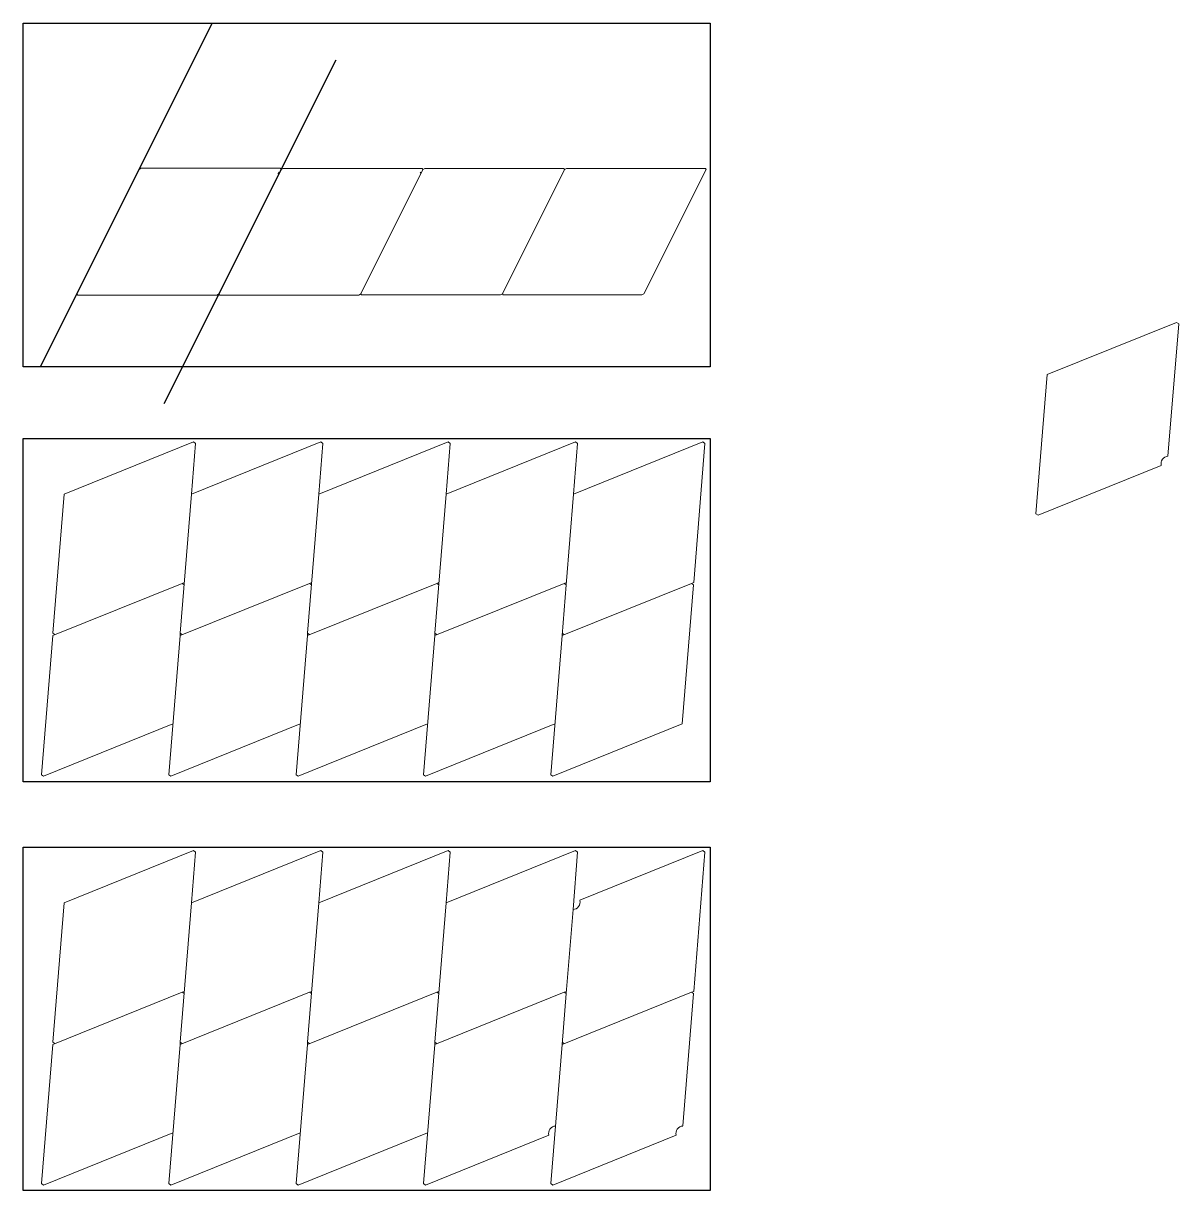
# Model space of a CAD drawing. Header units: millimetres. Extents: x -179 to 830, y -544 to 476.
import ezdxf

# ---------------------------------------------------------------- set-up
doc = ezdxf.new("R2010")
doc.units = ezdxf.units.MM
doc.layers.get('0').update_dxf_attribs({"plot": 0})
doc.layers.add('seci', color=10, linetype='Continuous', lineweight=0)

msp = doc.modelspace()

# ---------------------------------------------------------------- linework, layer by layer
for p, q in [((-164.4, 175.6), (-14.2, 475.6)), ((-56.3, 143.6), (93.9, 443.6))]:
    msp.add_line(p, q)
for points in [[(-179.3, 475.6), (420.7, 475.6), (420.7, 175.6), (-179.3, 175.6)], [(-179.3, 113), (420.7, 113), (420.7, -187), (-179.3, -187)], [(-179.3, -244.1), (420.7, -244.1), (420.7, -544.1), (-179.3, -544.1)]]:
    msp.add_lwpolyline(points, close=True)
at = {"layer": 'seci'}
for p, q in [((43.4, 344.6), (43.2, 344.1)), ((43.2, 344.1), (43.9, 343.7)), ((44.1, 344.2), (43.4, 344.6)), ((43.9, 345.6), (43.7, 345.1)), ((43.7, 345.1), (44.4, 344.8)), ((44.6, 345.2), (43.9, 345.6)), ((167.8, 345.5), (167.5, 345.1)), ((167.5, 345.1), (168.3, 344.7)), ((168.5, 345.1), (167.8, 345.5))]:
    msp.add_line(p, q, dxfattribs=at)
for points in [[(46, 347.9), (45.2, 349.1), (-76.3, 349.1), (-78.1, 348), (-132.5, 239.4), (-131.7, 238.1), (-10.2, 238.1), (-8.4, 239.2), (-8.4, 239.3)], [(169.8, 347.8), (169.1, 348.9), (47.7, 348.9), (46, 347.9), (-8.4, 239.3), (-7.7, 238.2), (113.7, 238.2), (115.5, 239.3), (115.5, 239.3)], [(293.5, 347.8), (293.5, 347.8), (292.8, 348.9), (171.5, 348.9), (169.8, 347.8), (115.5, 239.3), (116.2, 238.3), (237.5, 238.3), (239.2, 239.3), (293.5, 347.8)], [(239.2, 239.3), (239.2, 239.3), (239.8, 238.3), (361.1, 238.3), (362.8, 239.3), (417.1, 347.8)], [(417.1, 347.8), (417.1, 347.8), (416.5, 348.9), (295.2, 348.9), (293.5, 347.8)], [(-32.4, 64.4), (-28.8, 108.7), (-30.5, 110), (-143.6, 64.4), (-153.5, -57.2), (-151.7, -58.4)], [(78.8, 64.4), (82.4, 108.7), (80.7, 110), (-32.4, 64.4), (-42.2, -57.2), (-40.5, -58.4)], [(190.1, 64.4), (193.7, 108.7), (191.9, 110), (78.8, 64.4), (69, -57.2), (70.8, -58.4)], [(301.3, 64.4), (304.9, 108.7), (303.2, 110), (190.1, 64.4), (180.3, -57.2), (182, -58.4)], [(404.4, -13.6), (406.3, -12.8), (416.1, 108.7), (414.4, 110), (301.3, 64.4), (294.9, -14.8)], [(-38.8, -14.8), (-38.8, -14.8), (-40.5, -13.6), (-153.6, -59.2), (-163.4, -180.8), (-161.7, -182), (-48.6, -136.4)], [(72.4, -14.8), (70.7, -13.6), (-42.4, -59.2), (-52.2, -180.8), (-50.5, -182), (62.6, -136.4)], [(-40.5, -13.6), (-38.6, -12.8)], [(183.7, -14.8), (182, -13.6), (68.9, -59.2), (59, -180.8), (60.8, -182), (173.9, -136.4)], [(70.7, -13.6), (72.6, -12.8)], [(291.3, -59.2), (294.9, -14.8), (293.2, -13.6), (180.1, -59.2), (170.3, -180.8), (172, -182), (285.1, -136.4)], [(182, -13.6), (183.8, -12.8)], [(293.2, -13.6), (295.1, -12.8)], [(-42.4, -59.2), (-42.2, -57.2)], [(-42.2, -57.2), (-40.5, -58.4)], [(68.9, -59.2), (69, -57.2)], [(69, -57.2), (70.8, -58.4)], [(180.1, -59.2), (180.3, -57.2)], [(180.3, -57.2), (182, -58.4)], [(291.5, -57.2), (293.2, -58.4)], [(-32.4, -292.8), (-28.8, -248.4), (-30.5, -247.1), (-143.6, -292.8), (-153.5, -414.3), (-151.7, -415.6)], [(78.8, -292.8), (82.4, -248.4), (80.7, -247.1), (-32.4, -292.8), (-42.2, -414.3), (-40.5, -415.6)], [(190.1, -292.8), (193.7, -248.4), (191.9, -247.1), (78.8, -292.8), (69, -414.3), (70.8, -415.6)], [(300.9, -298.5), (304.9, -248.4), (303.2, -247.1), (190.1, -292.8), (180.3, -414.3), (182, -415.6)], [(404.4, -370.7), (406.3, -370), (416.1, -248.4), (414.4, -247.1), (306.8, -290.5)], [(300.9, -298.5), (294.9, -372)], [(-38.8, -372), (-38.8, -372), (-40.5, -370.7), (-153.6, -416.4), (-163.4, -537.9), (-161.7, -539.2), (-48.6, -493.5)], [(72.4, -372), (70.7, -370.7), (-42.4, -416.4), (-52.2, -537.9), (-50.5, -539.2), (62.6, -493.5)], [(-40.5, -370.7), (-38.6, -370)], [(183.7, -372), (182, -370.7), (68.9, -416.4), (59, -537.9), (60.8, -539.2), (173.9, -493.5)], [(70.7, -370.7), (72.6, -370)], [(291.3, -416.4), (294.9, -372), (293.2, -370.7), (180.1, -416.4), (170.3, -537.9), (172, -539.2), (279.8, -495.7)], [(182, -370.7), (183.8, -370)], [(396.8, -487.6), (406.2, -372), (404.4, -370.7), (291.3, -416.4), (281.5, -537.9), (283.3, -539.2), (391, -495.7)], [(293.2, -370.7), (295.1, -370)], [(-42.4, -416.4), (-42.2, -414.3)], [(-42.2, -414.3), (-40.5, -415.6)], [(68.9, -416.4), (69, -414.3)], [(69, -414.3), (70.8, -415.6)], [(180.1, -416.4), (180.3, -414.3)], [(180.3, -414.3), (182, -415.6)], [(291.5, -414.3), (293.2, -415.6)]]:
    msp.add_lwpolyline(points, dxfattribs=at)
at = {"layer": 'seci', "elevation": 0}
msp.add_lwpolyline([(820.6, 97.4), (830, 213.1), (828.2, 214.4), (715.1, 168.7), (705.3, 47.2), (707.1, 45.9), (814.8, 89.4)], dxfattribs=at)
at = {"layer": 'seci'}
msp.add_lwpolyline([(406.2, -14.8), (404.4, -13.6), (291.3, -59.2), (281.5, -180.8), (283.3, -182), (396.3, -136.4)], close=True, dxfattribs=at)
for centre, start, end in [((820.9, 91.1), 92.5737, 195.8246), ((300.7, -292.2), 271.5342, 14.7852), ((285.9, -494), 92.5737, 195.8246), ((397.1, -494), 92.5737, 195.8246)]:
    msp.add_arc(centre, 6.33, start, end, dxfattribs=at)

doc.saveas('drawing.dxf')
